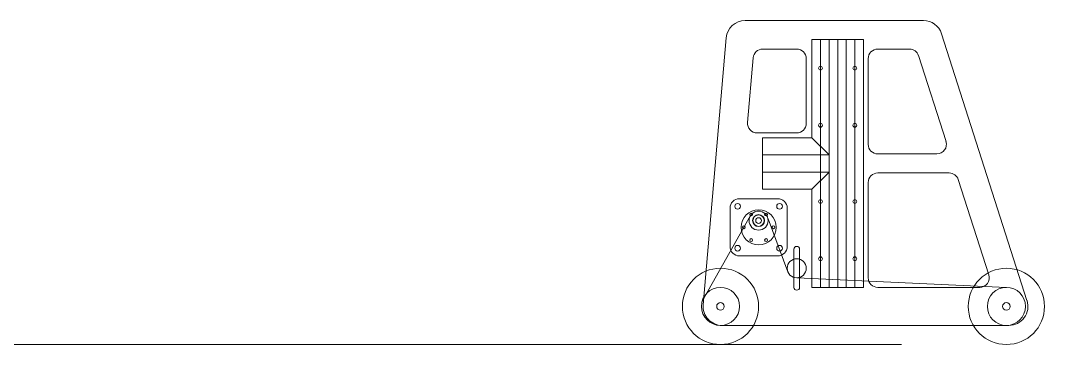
# Model space of a CAD drawing. Header units: millimetres. Extents: x -5410 to 140, y -605 to 960.
# Drawn here: x -1834 to -760, y -20 to 320 of the extents above; entities that cross this region are included whole.
import ezdxf

# ---------------------------------------------------------------- set-up
doc = ezdxf.new("R2010")
doc.units = ezdxf.units.MM
doc.layers.get('0').update_dxf_attribs({"linetype": 'CONTINUOUS', "lineweight": 0, "true_color": 0x000000})
doc.layers.add('help', color=8, linetype='CONTINUOUS', lineweight=0, true_color=0x808080)
doc.layers.add('motor', color=6, linetype='CONTINUOUS', lineweight=0, true_color=0xff00ff)

msp = doc.modelspace()

# ---------------------------------------------------------------- linework, layer by layer
for p, q in [((-1074.1, 320), (-887.1, 320)), ((-1094.1, 301.7), (-1118.1, 21.7)), ((-868, 306.1), (-778.4, 26.1)), ((-1071.6, 212.9), (-1065.8, 280.9)), ((-1055.8, 290), (-1020, 290)), ((-1010, 280), (-1010, 212)), ((-945, 280), (-945, 190)), ((-935, 290), (-901.7, 290)), ((-892.2, 283.1), (-863.3, 193.1)), ((-1020, 202), (-1061.6, 202)), ((-872.9, 180), (-935, 180)), ((-935, 160), (-860, 160)), ((-935, 160), (-860, 160)), ((-850.5, 153.1), (-818.5, 53.1)), ((-945, 50), (-945, 150)), ((-1080, 133), (-1040, 133)), ((-1090, 123), (-1090, 83)), ((-1030, 123), (-1030, 83)), ((-1023, 80), (-1023, 40)), ((-1017, 40), (-1017, 80)), ((-1080, 73), (-1040, 73)), ((-840, 40), (-935, 40)), ((-828, 40), (-935, 40)), ((-1098.2, 0), (-797.4, 0))]:
    msp.add_line(p, q)
for centre, radius in [((-995, 270), 2), ((-959, 270), 2), ((-995, 210), 2), ((-959, 210), 2), ((-995, 130), 2), ((-959, 130), 2), ((-1082, 125), 3), ((-1038, 125), 3), ((-1067.8, 116.4), 1.5), ((-1060, 110), 6.25), ((-1052.2, 116.4), 1.5), ((-1075.5, 103), 1.5), ((-1044.5, 103), 1.5), ((-1067.8, 89.6), 1.5), ((-1052.2, 89.6), 1.5), ((-1082, 81), 3), ((-1038, 81), 3), ((-995, 70), 2), ((-959, 70), 2)]:
    msp.add_circle(centre, radius)
for centre, radius, start, end in [((-1074.1, 300), 20, 90, 175.0882), ((-887.1, 300), 20, 17.7609, 90), ((-1055.8, 280), 10, 90, 175.0882), ((-1020, 280), 10, 0, 90), ((-935, 280), 10, 90, 180), ((-901.7, 280), 10, 17.7609, 90), ((-1061.6, 212), 10, 175.0882, 270), ((-1020, 212), 10, 270, 0), ((-935, 190), 10, 180, 270), ((-872.9, 190), 10, 270, 17.7609), ((-935, 150), 10, 90, 180), ((-860, 150), 10, 17.7609, 90), ((-1080, 123), 10, 90, 180), ((-1040, 123), 10, 0, 90), ((-1080, 83), 10, 180, 270), ((-1040, 83), 10, 270, 0), ((-1020, 80), 3, 0, 180), ((-935, 50), 10, 180, 270), ((-828, 50), 10, 270, 17.7609), ((-1020, 40), 3, 180, 0), ((-1098.2, 20), 20, 175.0882, 270), ((-797.4, 20), 20, 270, 17.7609)]:
    msp.add_arc(centre, radius, start, end)
at = {"layer": 'help'}
for p, q in [((-1004, 300), (-950, 300)), ((-1004, 300), (-1004, 197)), ((-995, 300), (-995, 40)), ((-986, 300), (-986, 40)), ((-977, 300), (-977, 40)), ((-968, 300), (-968, 40)), ((-959, 300), (-959, 40)), ((-950, 300), (-950, 40)), ((-1056, 197), (-1056, 143)), ((-1056, 197), (-1004, 197)), ((-1004, 197), (-986, 179)), ((-1004, 197), (-986, 179)), ((-986, 179), (-1056, 179)), ((-986, 161), (-1056, 161)), ((-1004, 143), (-986, 161)), ((-1056, 143), (-1004, 143)), ((-1004, 40), (-1004, 143)), ((-950, 40), (-1004, 40)), ((-910, -20), (-3410, -20))]:
    msp.add_line(p, q, dxfattribs=at)
at = {"layer": 'motor'}
for p, q in [((-1119.4, 24.7), (-1068.6, 115.2)), ((-1050, 112), (-1029.3, 56.2)), ((-1020, 50), (-800, 40)), ((-800, 0), (-1100, 0))]:
    msp.add_line(p, q, dxfattribs=at)
for centre, radius in [((-1060, 103), 18.4), ((-1060, 110), 10), ((-1067.8, 116.4), 1.5), ((-1060, 110), 6), ((-1060, 110), 3), ((-1052.2, 116.4), 1.5), ((-1075.5, 103), 1.5), ((-1044.5, 103), 1.5), ((-1067.8, 89.6), 1.5), ((-1052.2, 89.6), 1.5), ((-1020, 60), 10), ((-1100, 20), 40), ((-800, 20), 40), ((-1100, 20), 20), ((-800, 20), 20), ((-1100, 20), 4), ((-800, 20), 4)]:
    msp.add_circle(centre, radius, dxfattribs=at)

doc.saveas('drawing.dxf')
